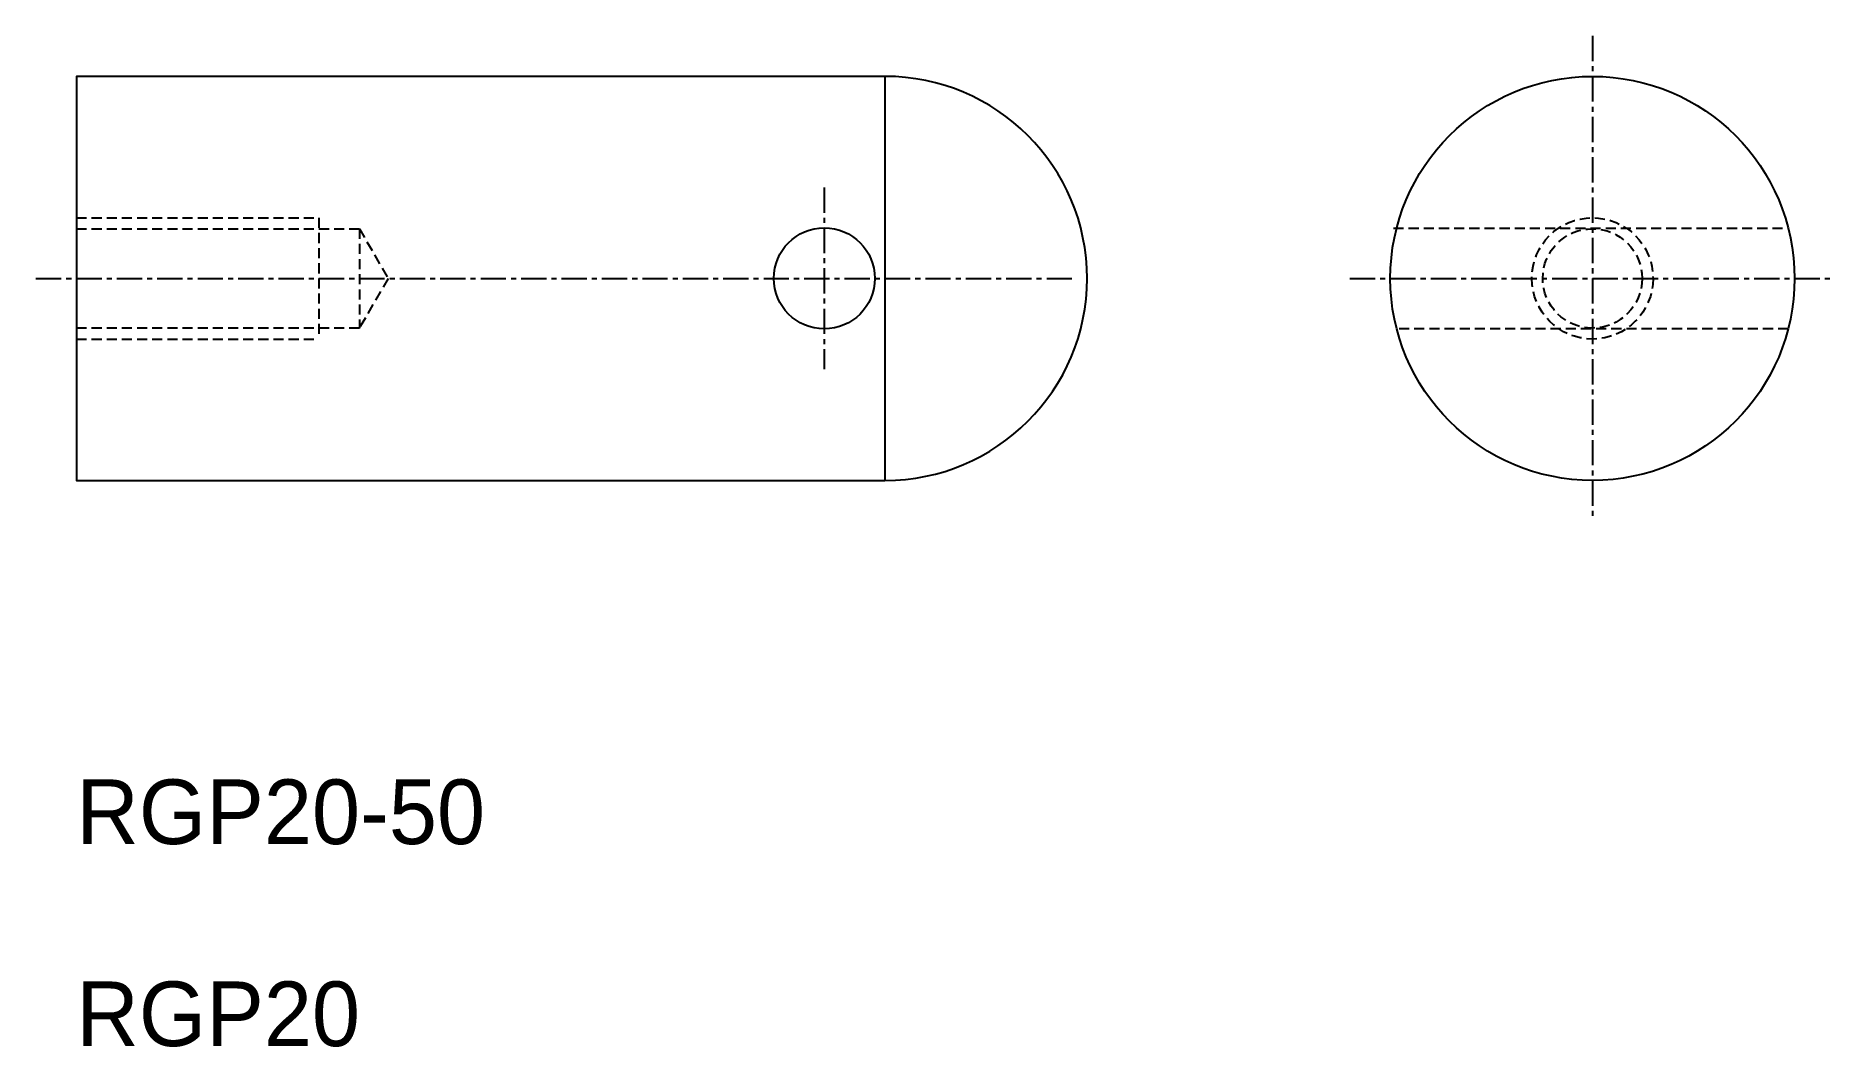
# Model space of a CAD drawing. Extents: x -4752.9 to -4663.9, y -896.5 to -846.5.
import ezdxf

# ---------------------------------------------------------------- set-up
doc = ezdxf.new("R2010")
doc.units = 0
doc.linetypes.add('CENTER', pattern=[2, 1.25, -0.25, 0.25, -0.25])
doc.linetypes.add('DASHED', pattern=[0.75, 0.5, -0.25])
doc.layers.get('0').update_dxf_attribs({"linetype": 'CONTINUOUS'})
doc.layers.add('CENTER', color=1, linetype='CENTER')

msp = doc.modelspace()

# ---------------------------------------------------------------- linework, layer by layer
at = {"color": 7, "linetype": 'CONTINUOUS'}
msp.add_line((-4710.899, -848.493), (-4710.899, -868.493), dxfattribs=at)
at = {"color": 3, "linetype": 'DASHED'}
for p, q in [((-4750.899, -855.493), (-4738.899, -855.493)), ((-4750.899, -856.034), (-4736.899, -856.034)), ((-4738.899, -855.493), (-4738.899, -861.493)), ((-4736.899, -856.034), (-4735.479, -858.493)), ((-4736.899, -856.034), (-4736.899, -860.951)), ((-4685.744, -856.001), (-4666.214, -856.001)), ((-4735.479, -858.493), (-4736.899, -860.951)), ((-4736.899, -860.951), (-4750.899, -860.951)), ((-4750.899, -861.493), (-4738.899, -861.493)), ((-4666.216, -860.993), (-4685.581, -860.993))]:
    msp.add_line(p, q, dxfattribs=at)
at = {"color": 7, "linetype": 'CONTINUOUS'}
msp.add_lwpolyline([(-4710.899, -848.493), (-4750.899, -848.493), (-4750.899, -868.493), (-4710.899, -868.493)], dxfattribs=at)
for centre, radius in [((-4675.899, -858.493), 10), ((-4713.899, -858.493), 2.5)]:
    msp.add_circle(centre, radius, dxfattribs=at)
at = {"color": 3, "linetype": 'DASHED'}
for radius in [3, 2.458]:
    msp.add_circle((-4675.899, -858.493), radius, dxfattribs=at)
at = {"color": 7, "linetype": 'CONTINUOUS'}
msp.add_arc((-4710.899, -858.493), 10, 270, 90, dxfattribs=at)
at = {"layer": 'CENTER', "color": 1, "linetype": 'CENTER'}
for p, q in [((-4675.899, -846.493), (-4675.899, -870.493)), ((-4713.899, -853.993), (-4713.899, -862.993)), ((-4752.899, -858.493), (-4701.399, -858.493)), ((-4687.899, -858.493), (-4663.899, -858.493))]:
    msp.add_line(p, q, dxfattribs=at)

# ---------------------------------------------------------------- texts
at = {"color": 7, "linetype": 'CONTINUOUS'}
for s, p in [('RGP20-50', (-4750.899, -886.493)), ('RGP20', (-4750.899, -896.493))]:
    msp.add_text(s, height=3.2, dxfattribs=at).set_placement(p)

doc.saveas('drawing.dxf')
